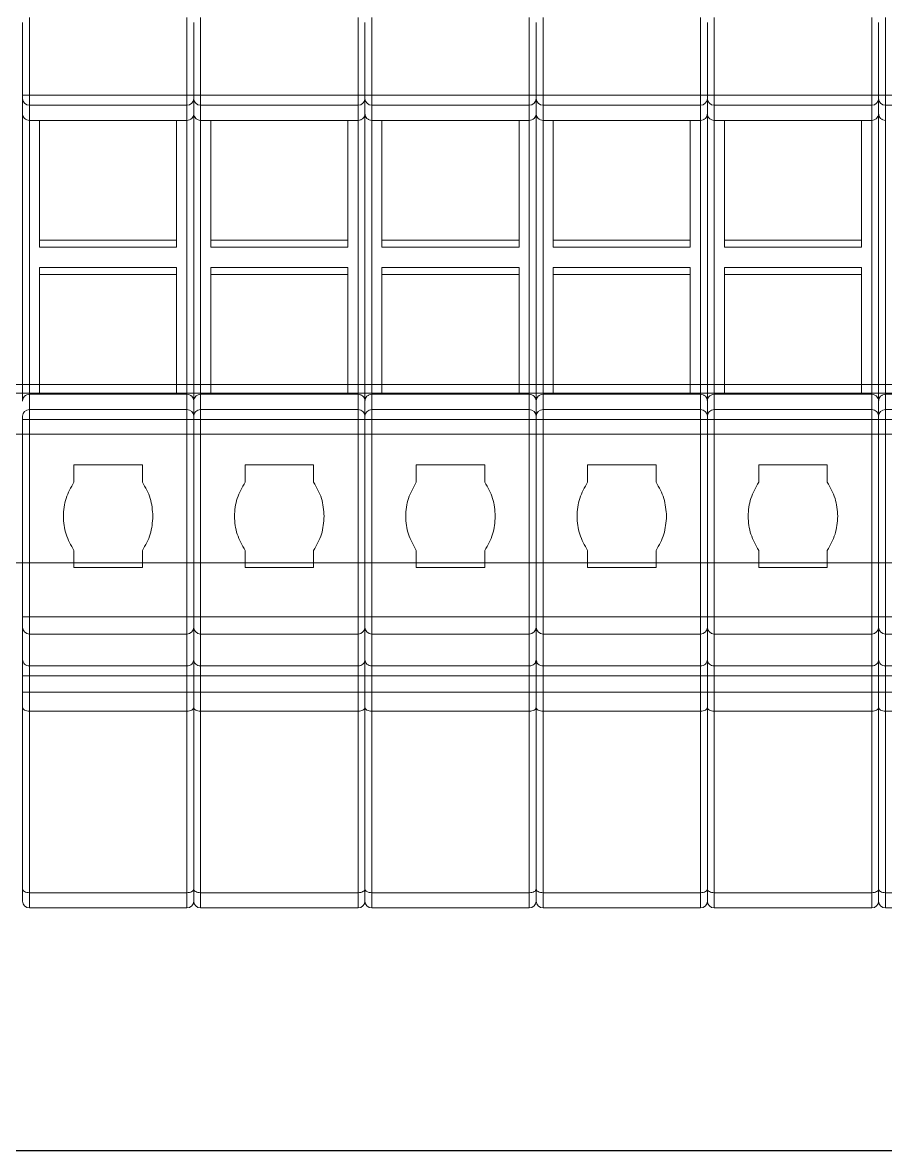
# Model space of a CAD drawing. Header units: millimetres. Extents: x 3609 to 5941, y 2453 to 3731.
# Drawn here: x 4162.78 to 4187.98, y 2453.1 to 2486.04 of the extents above; entities that cross this region are included whole.
import ezdxf

# ---------------------------------------------------------------- set-up
doc = ezdxf.new("R2010")
doc.units = ezdxf.units.MM

msp = doc.modelspace()

# ---------------------------------------------------------------- linework, layer by layer
at = {"color": 85, "linetype": 'Continuous', "lineweight": 15, "true_color": 0x58ba48}
for p, q in [((4162.781, 2486.039), (4162.781, 2483.916)), ((4162.981, 2486.182), (4162.981, 2483.916)), ((4167.581, 2483.916), (4167.581, 2486.182)), ((4167.781, 2486.039), (4167.781, 2483.916)), ((4167.981, 2486.182), (4167.981, 2483.916)), ((4172.581, 2483.916), (4172.581, 2486.182)), ((4172.781, 2486.039), (4172.781, 2483.916)), ((4172.981, 2486.182), (4172.981, 2483.916)), ((4177.581, 2483.916), (4177.581, 2486.182)), ((4177.781, 2486.039), (4177.781, 2483.916)), ((4177.981, 2486.182), (4177.981, 2483.916)), ((4182.581, 2483.916), (4182.581, 2486.182)), ((4182.781, 2486.039), (4182.781, 2483.916)), ((4182.981, 2486.182), (4182.981, 2483.916)), ((4187.581, 2483.916), (4187.581, 2486.182)), ((4187.781, 2486.039), (4187.781, 2483.916)), ((4187.981, 2486.182), (4187.981, 2483.916)), ((4162.981, 2483.916), (4162.781, 2483.916)), ((4162.981, 2483.916), (4167.581, 2483.916)), ((4162.981, 2483.625), (4162.981, 2483.916)), ((4167.781, 2483.916), (4167.581, 2483.916)), ((4167.581, 2483.916), (4167.581, 2483.625)), ((4167.981, 2483.916), (4167.781, 2483.916)), ((4167.981, 2483.916), (4172.581, 2483.916)), ((4167.981, 2483.625), (4167.981, 2483.916)), ((4172.781, 2483.916), (4172.581, 2483.916)), ((4172.581, 2483.916), (4172.581, 2483.625)), ((4172.981, 2483.916), (4172.781, 2483.916)), ((4172.981, 2483.916), (4177.581, 2483.916)), ((4172.981, 2483.625), (4172.981, 2483.916)), ((4177.781, 2483.916), (4177.581, 2483.916)), ((4177.581, 2483.916), (4177.581, 2483.625)), ((4177.981, 2483.916), (4177.781, 2483.916)), ((4177.981, 2483.916), (4182.581, 2483.916)), ((4177.981, 2483.625), (4177.981, 2483.916)), ((4182.781, 2483.916), (4182.581, 2483.916)), ((4182.581, 2483.916), (4182.581, 2483.625)), ((4182.981, 2483.916), (4182.781, 2483.916)), ((4182.981, 2483.916), (4187.581, 2483.916)), ((4182.981, 2483.625), (4182.981, 2483.916)), ((4187.781, 2483.916), (4187.581, 2483.916)), ((4187.581, 2483.916), (4187.581, 2483.625)), ((4187.981, 2483.916), (4187.781, 2483.916)), ((4187.981, 2483.916), (4192.581, 2483.916)), ((4187.981, 2483.625), (4187.981, 2483.916)), ((4162.781, 2483.819), (4162.781, 2483.382)), ((4162.981, 2483.625), (4167.581, 2483.625)), ((4162.981, 2483.625), (4162.981, 2483.182)), ((4167.581, 2483.182), (4167.581, 2483.625)), ((4167.781, 2483.819), (4167.781, 2483.382)), ((4167.981, 2483.625), (4172.581, 2483.625)), ((4167.981, 2483.625), (4167.981, 2483.182)), ((4172.581, 2483.182), (4172.581, 2483.625)), ((4172.781, 2483.819), (4172.781, 2483.382)), ((4172.981, 2483.625), (4177.581, 2483.625)), ((4172.981, 2483.625), (4172.981, 2483.182)), ((4177.581, 2483.182), (4177.581, 2483.625)), ((4177.781, 2483.819), (4177.781, 2483.382)), ((4177.981, 2483.625), (4182.581, 2483.625)), ((4177.981, 2483.625), (4177.981, 2483.182)), ((4182.581, 2483.182), (4182.581, 2483.625)), ((4182.781, 2483.819), (4182.781, 2483.382)), ((4182.981, 2483.625), (4187.581, 2483.625)), ((4182.981, 2483.625), (4182.981, 2483.182)), ((4187.581, 2483.182), (4187.581, 2483.625)), ((4187.781, 2483.819), (4187.781, 2483.382)), ((4187.981, 2483.625), (4192.581, 2483.625)), ((4187.981, 2483.625), (4187.981, 2483.182)), ((4162.781, 2483.382), (4162.781, 2474.982)), ((4167.781, 2483.382), (4167.781, 2474.982)), ((4172.781, 2483.382), (4172.781, 2474.982)), ((4177.781, 2483.382), (4177.781, 2474.982)), ((4182.781, 2483.382), (4182.781, 2474.982)), ((4187.781, 2483.382), (4187.781, 2474.982)), ((4167.581, 2483.182), (4162.981, 2483.182)), ((4162.981, 2483.182), (4162.981, 2475.182)), ((4163.277, 2479.482), (4163.277, 2483.182)), ((4167.281, 2483.182), (4167.281, 2479.482)), ((4167.581, 2475.182), (4167.581, 2483.182)), ((4172.581, 2483.182), (4167.981, 2483.182)), ((4167.981, 2483.182), (4167.981, 2475.182)), ((4168.277, 2479.482), (4168.277, 2483.182)), ((4172.281, 2483.182), (4172.281, 2479.482)), ((4172.581, 2475.182), (4172.581, 2483.182)), ((4177.581, 2483.182), (4172.981, 2483.182)), ((4172.981, 2483.182), (4172.981, 2475.182)), ((4173.277, 2479.482), (4173.277, 2483.182)), ((4177.281, 2483.182), (4177.281, 2479.482)), ((4177.581, 2475.182), (4177.581, 2483.182)), ((4182.581, 2483.182), (4177.981, 2483.182)), ((4177.981, 2483.182), (4177.981, 2475.182)), ((4178.277, 2479.482), (4178.277, 2483.182)), ((4182.281, 2483.182), (4182.281, 2479.482)), ((4182.581, 2475.182), (4182.581, 2483.182)), ((4187.581, 2483.182), (4182.981, 2483.182)), ((4182.981, 2483.182), (4182.981, 2475.182)), ((4183.277, 2479.482), (4183.277, 2483.182)), ((4187.281, 2483.182), (4187.281, 2479.482)), ((4187.581, 2475.182), (4187.581, 2483.182)), ((4187.981, 2483.182), (4187.981, 2475.182)), ((4163.277, 2479.682), (4167.281, 2479.682)), ((4168.277, 2479.682), (4172.281, 2479.682)), ((4173.277, 2479.682), (4177.281, 2479.682)), ((4178.277, 2479.682), (4182.281, 2479.682)), ((4183.277, 2479.682), (4187.281, 2479.682)), ((4167.281, 2479.482), (4163.277, 2479.482)), ((4172.281, 2479.482), (4168.277, 2479.482)), ((4177.281, 2479.482), (4173.277, 2479.482)), ((4182.281, 2479.482), (4178.277, 2479.482)), ((4187.281, 2479.482), (4183.277, 2479.482)), ((4163.277, 2475.182), (4163.277, 2478.882)), ((4163.277, 2478.882), (4167.281, 2478.882)), ((4167.281, 2478.682), (4163.277, 2478.682)), ((4167.281, 2478.882), (4167.281, 2475.182)), ((4168.277, 2475.182), (4168.277, 2478.882)), ((4168.277, 2478.882), (4172.281, 2478.882)), ((4172.281, 2478.682), (4168.277, 2478.682)), ((4172.281, 2478.882), (4172.281, 2475.182)), ((4173.277, 2475.182), (4173.277, 2478.882)), ((4173.277, 2478.882), (4177.281, 2478.882)), ((4177.281, 2478.682), (4173.277, 2478.682)), ((4177.281, 2478.882), (4177.281, 2475.182)), ((4178.277, 2475.182), (4178.277, 2478.882)), ((4178.277, 2478.882), (4182.281, 2478.882)), ((4182.281, 2478.682), (4178.277, 2478.682)), ((4182.281, 2478.882), (4182.281, 2475.182)), ((4183.277, 2475.182), (4183.277, 2478.882)), ((4183.277, 2478.882), (4187.281, 2478.882)), ((4187.281, 2478.682), (4183.277, 2478.682)), ((4187.281, 2478.882), (4187.281, 2475.182)), ((4162.981, 2475.182), (4162.981, 2474.738)), ((4162.981, 2475.182), (4167.581, 2475.182)), ((4167.581, 2474.738), (4167.581, 2475.182)), ((4167.981, 2475.182), (4167.981, 2474.738)), ((4167.981, 2475.182), (4172.581, 2475.182)), ((4172.581, 2474.738), (4172.581, 2475.182)), ((4172.981, 2475.182), (4172.981, 2474.738)), ((4172.981, 2475.182), (4177.581, 2475.182)), ((4177.581, 2474.738), (4177.581, 2475.182)), ((4177.981, 2475.182), (4177.981, 2474.738)), ((4177.981, 2475.182), (4182.581, 2475.182)), ((4182.581, 2474.738), (4182.581, 2475.182)), ((4182.981, 2475.182), (4182.981, 2474.738)), ((4182.981, 2475.182), (4187.581, 2475.182)), ((4187.581, 2474.738), (4187.581, 2475.182)), ((4187.981, 2475.182), (4187.981, 2474.738)), ((4187.981, 2475.182), (4192.581, 2475.182)), ((4162.981, 2474.447), (4162.981, 2474.738)), ((4167.581, 2474.738), (4162.981, 2474.738)), ((4167.581, 2474.738), (4167.581, 2474.447)), ((4167.781, 2474.982), (4167.781, 2474.544)), ((4167.981, 2474.447), (4167.981, 2474.738)), ((4172.581, 2474.738), (4167.981, 2474.738)), ((4172.581, 2474.738), (4172.581, 2474.447)), ((4172.781, 2474.982), (4172.781, 2474.544)), ((4172.981, 2474.447), (4172.981, 2474.738)), ((4177.581, 2474.738), (4172.981, 2474.738)), ((4177.581, 2474.738), (4177.581, 2474.447)), ((4177.781, 2474.982), (4177.781, 2474.544)), ((4177.981, 2474.447), (4177.981, 2474.738)), ((4182.581, 2474.738), (4177.981, 2474.738)), ((4182.581, 2474.738), (4182.581, 2474.447)), ((4182.781, 2474.982), (4182.781, 2474.544)), ((4182.981, 2474.447), (4182.981, 2474.738)), ((4187.581, 2474.738), (4182.981, 2474.738)), ((4187.581, 2474.738), (4187.581, 2474.447)), ((4187.781, 2474.982), (4187.781, 2474.544)), ((4187.981, 2474.447), (4187.981, 2474.738)), ((4192.581, 2474.738), (4187.981, 2474.738)), ((4162.781, 2474.447), (4162.981, 2474.447)), ((4162.781, 2474.447), (4162.781, 2468.682)), ((4162.981, 2474.447), (4162.981, 2468.682)), ((4167.581, 2474.447), (4162.981, 2474.447)), ((4167.581, 2468.682), (4167.581, 2474.447)), ((4167.581, 2474.447), (4167.781, 2474.447)), ((4167.781, 2474.447), (4167.981, 2474.447)), ((4167.781, 2474.447), (4167.781, 2468.682)), ((4167.981, 2474.447), (4167.981, 2468.682)), ((4172.581, 2474.447), (4167.981, 2474.447)), ((4172.581, 2468.682), (4172.581, 2474.447)), ((4172.581, 2474.447), (4172.781, 2474.447)), ((4172.781, 2474.447), (4172.781, 2468.682)), ((4172.781, 2474.447), (4172.981, 2474.447)), ((4172.981, 2474.447), (4172.981, 2468.682)), ((4177.581, 2474.447), (4172.981, 2474.447)), ((4177.581, 2468.682), (4177.581, 2474.447)), ((4177.581, 2474.447), (4177.781, 2474.447)), ((4177.781, 2474.447), (4177.781, 2468.682)), ((4177.781, 2474.447), (4177.981, 2474.447)), ((4177.981, 2474.447), (4177.981, 2468.682)), ((4182.581, 2474.447), (4177.981, 2474.447)), ((4182.581, 2468.682), (4182.581, 2474.447)), ((4182.581, 2474.447), (4182.781, 2474.447)), ((4182.781, 2474.447), (4182.981, 2474.447)), ((4182.781, 2474.447), (4182.781, 2468.682)), ((4182.981, 2474.447), (4182.981, 2468.682)), ((4187.581, 2474.447), (4182.981, 2474.447)), ((4187.581, 2468.682), (4187.581, 2474.447)), ((4187.581, 2474.447), (4187.781, 2474.447)), ((4187.781, 2474.447), (4187.781, 2468.682)), ((4187.781, 2474.447), (4187.981, 2474.447)), ((4187.981, 2474.447), (4187.981, 2468.682)), ((4192.581, 2474.447), (4187.981, 2474.447)), ((4164.281, 2473.12), (4166.281, 2473.12)), ((4164.281, 2472.62), (4164.281, 2473.12)), ((4166.281, 2473.12), (4166.281, 2472.62)), ((4169.281, 2473.12), (4171.281, 2473.12)), ((4169.281, 2472.62), (4169.281, 2473.12)), ((4171.281, 2473.12), (4171.281, 2472.62)), ((4174.281, 2473.12), (4176.281, 2473.12)), ((4174.281, 2472.62), (4174.281, 2473.12)), ((4176.281, 2473.12), (4176.281, 2472.62)), ((4179.281, 2473.12), (4181.281, 2473.12)), ((4179.281, 2472.62), (4179.281, 2473.12)), ((4181.281, 2473.12), (4181.281, 2472.62)), ((4184.281, 2473.12), (4186.281, 2473.12)), ((4184.281, 2472.62), (4184.281, 2473.12)), ((4186.281, 2473.12), (4186.281, 2472.62)), ((4164.281, 2470.12), (4164.281, 2470.62)), ((4166.281, 2470.62), (4166.281, 2470.12)), ((4169.281, 2470.12), (4169.281, 2470.62)), ((4171.281, 2470.62), (4171.281, 2470.12)), ((4174.281, 2470.12), (4174.281, 2470.62)), ((4176.281, 2470.62), (4176.281, 2470.12)), ((4179.281, 2470.12), (4179.281, 2470.62)), ((4181.281, 2470.62), (4181.281, 2470.12)), ((4184.281, 2470.12), (4184.281, 2470.62)), ((4186.281, 2470.62), (4186.281, 2470.12)), ((4166.281, 2470.12), (4164.281, 2470.12)), ((4171.281, 2470.12), (4169.281, 2470.12)), ((4176.281, 2470.12), (4174.281, 2470.12)), ((4181.281, 2470.12), (4179.281, 2470.12)), ((4186.281, 2470.12), (4184.281, 2470.12)), ((4162.781, 2468.682), (4162.781, 2468.382)), ((4162.981, 2468.682), (4162.781, 2468.682)), ((4162.981, 2468.682), (4167.581, 2468.682)), ((4162.981, 2468.182), (4162.981, 2468.682)), ((4167.781, 2468.682), (4167.581, 2468.682)), ((4167.581, 2468.682), (4167.581, 2468.182)), ((4167.981, 2468.682), (4167.781, 2468.682)), ((4167.781, 2468.682), (4167.781, 2468.382)), ((4167.981, 2468.682), (4172.581, 2468.682)), ((4167.981, 2468.182), (4167.981, 2468.682)), ((4172.781, 2468.682), (4172.581, 2468.682)), ((4172.581, 2468.682), (4172.581, 2468.182)), ((4172.781, 2468.682), (4172.781, 2468.382)), ((4172.981, 2468.682), (4172.781, 2468.682)), ((4172.981, 2468.682), (4177.581, 2468.682)), ((4172.981, 2468.182), (4172.981, 2468.682)), ((4177.781, 2468.682), (4177.581, 2468.682)), ((4177.581, 2468.682), (4177.581, 2468.182)), ((4177.781, 2468.682), (4177.781, 2468.382)), ((4177.981, 2468.682), (4177.781, 2468.682)), ((4177.981, 2468.682), (4182.581, 2468.682)), ((4177.981, 2468.182), (4177.981, 2468.682)), ((4182.781, 2468.682), (4182.581, 2468.682)), ((4182.581, 2468.682), (4182.581, 2468.182)), ((4182.981, 2468.682), (4182.781, 2468.682)), ((4182.781, 2468.682), (4182.781, 2468.382)), ((4182.981, 2468.682), (4187.581, 2468.682)), ((4182.981, 2468.182), (4182.981, 2468.682)), ((4187.781, 2468.682), (4187.581, 2468.682)), ((4187.581, 2468.682), (4187.581, 2468.182)), ((4187.781, 2468.682), (4187.781, 2468.382)), ((4187.981, 2468.682), (4187.781, 2468.682)), ((4187.981, 2468.682), (4192.581, 2468.682)), ((4187.981, 2468.182), (4187.981, 2468.682)), ((4162.781, 2468.382), (4162.781, 2467.44)), ((4162.981, 2468.182), (4167.581, 2468.182)), ((4162.981, 2468.182), (4162.981, 2467.25)), ((4167.581, 2467.25), (4167.581, 2468.182)), ((4167.781, 2468.382), (4167.781, 2467.44)), ((4167.981, 2468.182), (4172.581, 2468.182)), ((4167.981, 2468.182), (4167.981, 2467.25)), ((4172.581, 2467.25), (4172.581, 2468.182)), ((4172.781, 2468.382), (4172.781, 2467.44)), ((4172.981, 2468.182), (4177.581, 2468.182)), ((4172.981, 2468.182), (4172.981, 2467.25)), ((4177.581, 2467.25), (4177.581, 2468.182)), ((4177.781, 2468.382), (4177.781, 2467.44)), ((4177.981, 2468.182), (4182.581, 2468.182)), ((4177.981, 2468.182), (4177.981, 2467.25)), ((4182.581, 2467.25), (4182.581, 2468.182)), ((4182.781, 2468.382), (4182.781, 2467.44)), ((4182.981, 2468.182), (4187.581, 2468.182)), ((4182.981, 2468.182), (4182.981, 2467.25)), ((4187.581, 2467.25), (4187.581, 2468.182)), ((4187.781, 2468.382), (4187.781, 2467.44)), ((4187.981, 2468.182), (4192.581, 2468.182)), ((4187.981, 2468.182), (4187.981, 2467.25)), ((4162.981, 2467.25), (4167.581, 2467.25)), ((4162.981, 2467.25), (4162.981, 2466.965)), ((4167.581, 2466.965), (4167.581, 2467.25)), ((4167.981, 2467.25), (4172.581, 2467.25)), ((4167.981, 2467.25), (4167.981, 2466.965)), ((4172.581, 2466.965), (4172.581, 2467.25)), ((4172.981, 2467.25), (4177.581, 2467.25)), ((4172.981, 2467.25), (4172.981, 2466.965)), ((4177.581, 2466.965), (4177.581, 2467.25)), ((4177.981, 2467.25), (4182.581, 2467.25)), ((4177.981, 2467.25), (4177.981, 2466.965)), ((4182.581, 2466.965), (4182.581, 2467.25)), ((4182.981, 2467.25), (4187.581, 2467.25)), ((4182.981, 2467.25), (4182.981, 2466.965)), ((4187.581, 2466.965), (4187.581, 2467.25)), ((4187.981, 2467.25), (4192.581, 2467.25)), ((4187.981, 2467.25), (4187.981, 2466.965)), ((4162.781, 2466.965), (4162.981, 2466.965)), ((4162.781, 2466.965), (4162.781, 2466.484)), ((4162.981, 2466.965), (4167.581, 2466.965)), ((4162.981, 2466.965), (4162.981, 2466.484)), ((4167.581, 2466.965), (4167.781, 2466.965)), ((4167.581, 2466.484), (4167.581, 2466.965)), ((4167.781, 2466.965), (4167.981, 2466.965)), ((4167.781, 2466.965), (4167.781, 2466.484)), ((4167.981, 2466.965), (4172.581, 2466.965)), ((4167.981, 2466.965), (4167.981, 2466.484)), ((4172.581, 2466.965), (4172.781, 2466.965)), ((4172.581, 2466.484), (4172.581, 2466.965)), ((4172.781, 2466.965), (4172.781, 2466.484)), ((4172.781, 2466.965), (4172.981, 2466.965)), ((4172.981, 2466.965), (4177.581, 2466.965)), ((4172.981, 2466.965), (4172.981, 2466.484)), ((4177.581, 2466.965), (4177.781, 2466.965)), ((4177.581, 2466.484), (4177.581, 2466.965)), ((4177.781, 2466.965), (4177.781, 2466.484)), ((4177.781, 2466.965), (4177.981, 2466.965)), ((4177.981, 2466.965), (4182.581, 2466.965)), ((4177.981, 2466.965), (4177.981, 2466.484)), ((4182.581, 2466.965), (4182.781, 2466.965)), ((4182.581, 2466.484), (4182.581, 2466.965)), ((4182.781, 2466.965), (4182.981, 2466.965)), ((4182.781, 2466.965), (4182.781, 2466.484)), ((4182.981, 2466.965), (4187.581, 2466.965)), ((4182.981, 2466.965), (4182.981, 2466.484)), ((4187.581, 2466.965), (4187.781, 2466.965)), ((4187.581, 2466.484), (4187.581, 2466.965)), ((4187.781, 2466.965), (4187.781, 2466.484)), ((4187.781, 2466.965), (4187.981, 2466.965)), ((4187.981, 2466.965), (4192.581, 2466.965)), ((4187.981, 2466.965), (4187.981, 2466.484)), ((4162.981, 2466.484), (4162.781, 2466.484)), ((4162.981, 2465.93), (4162.981, 2466.484)), ((4162.981, 2466.484), (4167.581, 2466.484)), ((4167.581, 2466.484), (4167.581, 2465.93)), ((4167.781, 2466.484), (4167.581, 2466.484)), ((4167.981, 2466.484), (4167.781, 2466.484)), ((4167.981, 2465.93), (4167.981, 2466.484)), ((4167.981, 2466.484), (4172.581, 2466.484)), ((4172.581, 2466.484), (4172.581, 2465.93)), ((4172.781, 2466.484), (4172.581, 2466.484)), ((4172.981, 2466.484), (4172.781, 2466.484)), ((4172.981, 2465.93), (4172.981, 2466.484)), ((4172.981, 2466.484), (4177.581, 2466.484)), ((4177.581, 2466.484), (4177.581, 2465.93)), ((4177.781, 2466.484), (4177.581, 2466.484)), ((4177.981, 2466.484), (4177.781, 2466.484)), ((4177.981, 2465.93), (4177.981, 2466.484)), ((4177.981, 2466.484), (4182.581, 2466.484)), ((4182.581, 2466.484), (4182.581, 2465.93)), ((4182.781, 2466.484), (4182.581, 2466.484)), ((4182.981, 2466.484), (4182.781, 2466.484)), ((4182.981, 2465.93), (4182.981, 2466.484)), ((4182.981, 2466.484), (4187.581, 2466.484)), ((4187.581, 2466.484), (4187.581, 2465.93)), ((4187.781, 2466.484), (4187.581, 2466.484)), ((4187.981, 2466.484), (4187.781, 2466.484)), ((4187.981, 2465.93), (4187.981, 2466.484)), ((4187.981, 2466.484), (4192.581, 2466.484)), ((4162.781, 2466.041), (4162.781, 2460.738)), ((4167.581, 2465.93), (4162.981, 2465.93)), ((4162.981, 2465.93), (4162.981, 2460.627)), ((4167.581, 2460.627), (4167.581, 2465.93)), ((4167.781, 2466.041), (4167.781, 2460.738)), ((4172.581, 2465.93), (4167.981, 2465.93)), ((4167.981, 2465.93), (4167.981, 2460.627)), ((4172.581, 2460.627), (4172.581, 2465.93)), ((4172.781, 2466.041), (4172.781, 2460.738)), ((4177.581, 2465.93), (4172.981, 2465.93)), ((4172.981, 2465.93), (4172.981, 2460.627)), ((4177.581, 2460.627), (4177.581, 2465.93)), ((4177.781, 2466.041), (4177.781, 2460.738)), ((4182.581, 2465.93), (4177.981, 2465.93)), ((4177.981, 2465.93), (4177.981, 2460.627)), ((4182.581, 2460.627), (4182.581, 2465.93)), ((4182.781, 2466.041), (4182.781, 2460.738)), ((4187.581, 2465.93), (4182.981, 2465.93)), ((4182.981, 2465.93), (4182.981, 2460.627)), ((4187.581, 2460.627), (4187.581, 2465.93)), ((4187.781, 2466.041), (4187.781, 2460.738)), ((4192.581, 2465.93), (4187.981, 2465.93)), ((4187.981, 2465.93), (4187.981, 2460.627)), ((4162.981, 2460.627), (4167.581, 2460.627)), ((4162.981, 2460.182), (4162.981, 2460.627)), ((4167.581, 2460.627), (4167.581, 2460.182)), ((4167.981, 2460.627), (4172.581, 2460.627)), ((4167.981, 2460.182), (4167.981, 2460.627)), ((4172.581, 2460.627), (4172.581, 2460.182)), ((4172.981, 2460.627), (4177.581, 2460.627)), ((4172.981, 2460.182), (4172.981, 2460.627)), ((4177.581, 2460.627), (4177.581, 2460.182)), ((4177.981, 2460.627), (4182.581, 2460.627)), ((4177.981, 2460.182), (4177.981, 2460.627)), ((4182.581, 2460.627), (4182.581, 2460.182)), ((4182.981, 2460.627), (4187.581, 2460.627)), ((4182.981, 2460.182), (4182.981, 2460.627)), ((4187.581, 2460.627), (4187.581, 2460.182)), ((4187.981, 2460.627), (4192.581, 2460.627)), ((4187.981, 2460.182), (4187.981, 2460.627)), ((4167.581, 2460.182), (4162.981, 2460.182)), ((4172.581, 2460.182), (4167.981, 2460.182)), ((4177.581, 2460.182), (4172.981, 2460.182)), ((4182.581, 2460.182), (4177.981, 2460.182)), ((4187.581, 2460.182), (4182.981, 2460.182)), ((4192.581, 2460.182), (4187.981, 2460.182))]:
    msp.add_line(p, q, dxfattribs=at)
at = {"color": 8, "linetype": 'Continuous', "lineweight": 15}
for p, q in [((4152.907, 2475.465), (4454.026, 2475.465)), ((4152.907, 2474.015), (4453.998, 2474.015))]:
    msp.add_line(p, q, dxfattribs=at)
at = {"color": 7, "linetype": 'Continuous', "lineweight": 15}
for p, q in [((4152.907, 2475.215), (4454.017, 2475.215)), ((4152.907, 2470.265), (4454.025, 2470.265))]:
    msp.add_line(p, q, dxfattribs=at)
msp.add_line((4131.79, 2453.1), (4474.79, 2453.1))
at = {"color": 85, "linetype": 'Continuous', "lineweight": 15, "true_color": 0x58ba48, "flags": 128}
for points in [[(4162.781, 2466.041), (4162.785, 2466.019), (4162.797, 2465.998), (4162.815, 2465.979), (4162.84, 2465.962), (4162.87, 2465.948), (4162.905, 2465.938), (4162.942, 2465.932), (4162.981, 2465.93)], [(4167.781, 2466.041), (4167.785, 2466.019), (4167.797, 2465.998), (4167.815, 2465.979), (4167.84, 2465.962), (4167.87, 2465.948), (4167.905, 2465.938), (4167.942, 2465.932), (4167.981, 2465.93)], [(4172.781, 2466.041), (4172.785, 2466.019), (4172.797, 2465.998), (4172.815, 2465.979), (4172.84, 2465.962), (4172.87, 2465.948), (4172.905, 2465.938), (4172.942, 2465.932), (4172.981, 2465.93)], [(4177.781, 2466.041), (4177.785, 2466.019), (4177.797, 2465.998), (4177.815, 2465.979), (4177.84, 2465.962), (4177.87, 2465.948), (4177.905, 2465.938), (4177.942, 2465.932), (4177.981, 2465.93)], [(4182.781, 2466.041), (4182.785, 2466.019), (4182.797, 2465.998), (4182.815, 2465.979), (4182.84, 2465.962), (4182.87, 2465.948), (4182.905, 2465.938), (4182.942, 2465.932), (4182.981, 2465.93)], [(4187.781, 2466.041), (4187.785, 2466.019), (4187.797, 2465.998), (4187.815, 2465.979), (4187.84, 2465.962), (4187.87, 2465.948), (4187.905, 2465.938), (4187.942, 2465.932), (4187.981, 2465.93)]]:
    msp.add_lwpolyline(points, dxfattribs=at)
at = {"color": 85, "linetype": 'Continuous', "lineweight": 15, "true_color": 0x58ba48}
for centre, radius, start, end in [((4162.978, 2483.822), 0.197, 180.8814, 270.8551), ((4167.584, 2483.822), 0.197, 269.1449, 359.1186), ((4167.978, 2483.822), 0.197, 180.8814, 270.8551), ((4172.584, 2483.822), 0.197, 269.1449, 359.1186), ((4172.978, 2483.822), 0.197, 180.8814, 270.8551), ((4177.584, 2483.822), 0.197, 269.1449, 359.1186), ((4177.978, 2483.822), 0.197, 180.8814, 270.8551), ((4182.584, 2483.822), 0.197, 269.1449, 359.1186), ((4182.978, 2483.822), 0.197, 180.8814, 270.8551), ((4187.584, 2483.822), 0.197, 269.1449, 359.1186), ((4187.978, 2483.822), 0.197, 180.8814, 270.8551), ((4162.978, 2474.541), 0.197, 89.1449, 179.1186), ((4167.584, 2474.541), 0.197, 0.8814, 90.8551), ((4167.978, 2474.541), 0.197, 89.1449, 179.1186), ((4172.584, 2474.541), 0.197, 0.8814, 90.8551), ((4172.978, 2474.541), 0.197, 89.1449, 179.1186), ((4177.584, 2474.541), 0.197, 0.8814, 90.8551), ((4177.978, 2474.541), 0.197, 89.1449, 179.1186), ((4182.584, 2474.541), 0.197, 0.8814, 90.8551), ((4182.978, 2474.541), 0.197, 89.1449, 179.1186), ((4187.584, 2474.541), 0.197, 0.8814, 90.8551), ((4187.978, 2474.541), 0.197, 89.1449, 179.1186), ((4162.981, 2468.382), 0.2, 180, 270), ((4167.581, 2468.382), 0.2, 270, 0), ((4167.981, 2468.382), 0.2, 180, 270), ((4172.581, 2468.382), 0.2, 270, 0), ((4172.981, 2468.382), 0.2, 180, 270), ((4177.581, 2468.382), 0.2, 270, 0), ((4177.981, 2468.382), 0.2, 180, 270), ((4182.581, 2468.382), 0.2, 270, 0), ((4182.981, 2468.382), 0.2, 180, 270), ((4187.581, 2468.382), 0.2, 270, 0), ((4187.981, 2468.382), 0.2, 180, 270), ((4162.981, 2460.382), 0.2, 180, 270), ((4167.581, 2460.382), 0.2, 270, 360), ((4167.981, 2460.382), 0.2, 180, 270), ((4172.581, 2460.382), 0.2, 270, 360), ((4172.981, 2460.382), 0.2, 180, 270), ((4177.581, 2460.382), 0.2, 270, 360), ((4177.981, 2460.382), 0.2, 180, 270), ((4182.581, 2460.382), 0.2, 270, 360), ((4182.981, 2460.382), 0.2, 180, 270), ((4187.581, 2460.382), 0.2, 270, 360), ((4187.981, 2460.382), 0.2, 180, 270)]:
    msp.add_arc(centre, radius, start, end, dxfattribs=at)
for points, knots in [([(4162.781, 2483.916), (4162.781, 2483.905), (4162.781, 2483.882), (4162.781, 2483.853), (4162.781, 2483.83), (4162.781, 2483.823), (4162.781, 2483.819)], [0, 0, 0, 0, 0.254172, 0.500162, 0.748897, 1, 1, 1, 1]), ([(4167.781, 2483.916), (4167.781, 2483.905), (4167.781, 2483.882), (4167.781, 2483.853), (4167.781, 2483.83), (4167.781, 2483.823), (4167.781, 2483.819)], [0, 0, 0, 0, 0.254172, 0.500162, 0.748897, 1, 1, 1, 1]), ([(4167.781, 2483.916), (4167.781, 2483.905), (4167.781, 2483.883), (4167.781, 2483.853), (4167.781, 2483.83), (4167.781, 2483.823), (4167.781, 2483.819)], [0, 0, 0, 0, 0.251103, 0.499838, 0.745828, 1, 1, 1, 1]), ([(4172.781, 2483.916), (4172.781, 2483.905), (4172.781, 2483.883), (4172.781, 2483.853), (4172.781, 2483.83), (4172.781, 2483.823), (4172.781, 2483.819)], [0, 0, 0, 0, 0.251103, 0.499838, 0.745828, 1, 1, 1, 1]), ([(4172.781, 2483.916), (4172.781, 2483.905), (4172.781, 2483.882), (4172.781, 2483.853), (4172.781, 2483.83), (4172.781, 2483.823), (4172.781, 2483.819)], [0, 0, 0, 0, 0.254172, 0.500162, 0.748897, 1, 1, 1, 1]), ([(4177.781, 2483.916), (4177.781, 2483.905), (4177.781, 2483.883), (4177.781, 2483.853), (4177.781, 2483.83), (4177.781, 2483.823), (4177.781, 2483.819)], [0, 0, 0, 0, 0.251103, 0.499838, 0.745828, 1, 1, 1, 1]), ([(4177.781, 2483.916), (4177.781, 2483.905), (4177.781, 2483.882), (4177.781, 2483.853), (4177.781, 2483.83), (4177.781, 2483.823), (4177.781, 2483.819)], [0, 0, 0, 0, 0.254172, 0.500162, 0.748897, 1, 1, 1, 1]), ([(4182.781, 2483.916), (4182.781, 2483.905), (4182.781, 2483.882), (4182.781, 2483.853), (4182.781, 2483.83), (4182.781, 2483.823), (4182.781, 2483.819)], [0, 0, 0, 0, 0.254172, 0.500162, 0.748897, 1, 1, 1, 1]), ([(4182.781, 2483.916), (4182.781, 2483.905), (4182.781, 2483.883), (4182.781, 2483.853), (4182.781, 2483.83), (4182.781, 2483.823), (4182.781, 2483.819)], [0, 0, 0, 0, 0.251103, 0.499838, 0.745828, 1, 1, 1, 1]), ([(4187.781, 2483.916), (4187.781, 2483.905), (4187.781, 2483.883), (4187.781, 2483.853), (4187.781, 2483.83), (4187.781, 2483.823), (4187.781, 2483.819)], [0, 0, 0, 0, 0.251103, 0.499838, 0.745828, 1, 1, 1, 1]), ([(4187.781, 2483.916), (4187.781, 2483.905), (4187.781, 2483.882), (4187.781, 2483.853), (4187.781, 2483.83), (4187.781, 2483.823), (4187.781, 2483.819)], [0, 0, 0, 0, 0.254172, 0.500162, 0.748897, 1, 1, 1, 1]), ([(4162.781, 2483.382), (4162.783, 2483.365), (4162.785, 2483.335), (4162.803, 2483.286), (4162.832, 2483.244), (4162.871, 2483.214), (4162.917, 2483.189), (4162.956, 2483.184), (4162.981, 2483.182)], [0, 0, 0, 0, 0.15563, 0.291204, 0.501377, 0.631639, 0.758312, 1, 1, 1, 1]), ([(4167.581, 2483.182), (4167.607, 2483.184), (4167.646, 2483.189), (4167.692, 2483.214), (4167.73, 2483.244), (4167.76, 2483.286), (4167.778, 2483.335), (4167.78, 2483.365), (4167.781, 2483.382)], [0, 0, 0, 0, 0.241674, 0.368351, 0.498623, 0.708775, 0.844354, 1, 1, 1, 1]), ([(4167.781, 2483.382), (4167.783, 2483.365), (4167.785, 2483.335), (4167.803, 2483.286), (4167.832, 2483.244), (4167.871, 2483.214), (4167.917, 2483.189), (4167.956, 2483.184), (4167.981, 2483.182)], [0, 0, 0, 0, 0.15563, 0.291204, 0.501377, 0.631639, 0.758312, 1, 1, 1, 1]), ([(4172.581, 2483.182), (4172.607, 2483.184), (4172.646, 2483.189), (4172.692, 2483.214), (4172.73, 2483.244), (4172.76, 2483.286), (4172.778, 2483.335), (4172.78, 2483.365), (4172.781, 2483.382)], [0, 0, 0, 0, 0.241674, 0.368351, 0.498623, 0.708775, 0.844354, 1, 1, 1, 1]), ([(4172.781, 2483.382), (4172.783, 2483.365), (4172.785, 2483.335), (4172.803, 2483.286), (4172.832, 2483.244), (4172.871, 2483.214), (4172.917, 2483.189), (4172.956, 2483.184), (4172.981, 2483.182)], [0, 0, 0, 0, 0.15563, 0.291204, 0.501377, 0.631639, 0.758312, 1, 1, 1, 1]), ([(4177.581, 2483.182), (4177.607, 2483.184), (4177.646, 2483.189), (4177.692, 2483.214), (4177.73, 2483.244), (4177.76, 2483.286), (4177.778, 2483.335), (4177.78, 2483.365), (4177.781, 2483.382)], [0, 0, 0, 0, 0.241674, 0.368351, 0.498623, 0.708775, 0.844354, 1, 1, 1, 1]), ([(4177.781, 2483.382), (4177.783, 2483.365), (4177.785, 2483.335), (4177.803, 2483.286), (4177.832, 2483.244), (4177.871, 2483.214), (4177.917, 2483.189), (4177.956, 2483.184), (4177.981, 2483.182)], [0, 0, 0, 0, 0.15563, 0.291204, 0.501377, 0.631639, 0.758312, 1, 1, 1, 1]), ([(4182.581, 2483.182), (4182.607, 2483.184), (4182.646, 2483.189), (4182.692, 2483.214), (4182.73, 2483.244), (4182.76, 2483.286), (4182.778, 2483.335), (4182.78, 2483.365), (4182.781, 2483.382)], [0, 0, 0, 0, 0.241674, 0.368351, 0.498623, 0.708775, 0.844354, 1, 1, 1, 1]), ([(4182.781, 2483.382), (4182.783, 2483.365), (4182.785, 2483.335), (4182.803, 2483.286), (4182.832, 2483.244), (4182.871, 2483.214), (4182.917, 2483.189), (4182.956, 2483.184), (4182.981, 2483.182)], [0, 0, 0, 0, 0.15563, 0.291204, 0.501377, 0.631639, 0.758312, 1, 1, 1, 1]), ([(4187.581, 2483.182), (4187.607, 2483.184), (4187.646, 2483.189), (4187.692, 2483.214), (4187.73, 2483.244), (4187.76, 2483.286), (4187.778, 2483.335), (4187.78, 2483.365), (4187.781, 2483.382)], [0, 0, 0, 0, 0.241674, 0.368351, 0.498623, 0.708775, 0.844354, 1, 1, 1, 1]), ([(4187.781, 2483.382), (4187.783, 2483.365), (4187.785, 2483.335), (4187.803, 2483.286), (4187.832, 2483.244), (4187.871, 2483.214), (4187.917, 2483.189), (4187.956, 2483.184), (4187.981, 2483.182)], [0, 0, 0, 0, 0.15563, 0.291204, 0.501377, 0.631639, 0.758312, 1, 1, 1, 1]), ([(4162.781, 2474.982), (4162.783, 2474.998), (4162.785, 2475.028), (4162.803, 2475.078), (4162.832, 2475.119), (4162.871, 2475.15), (4162.917, 2475.175), (4162.956, 2475.179), (4162.981, 2475.182)], [0, 0, 0, 0, 0.15563, 0.291204, 0.501377, 0.63163, 0.758301, 1, 1, 1, 1]), ([(4167.581, 2475.182), (4167.607, 2475.179), (4167.646, 2475.175), (4167.692, 2475.15), (4167.73, 2475.119), (4167.76, 2475.078), (4167.778, 2475.028), (4167.78, 2474.998), (4167.781, 2474.982)], [0, 0, 0, 0, 0.241686, 0.36836, 0.498623, 0.708775, 0.844354, 1, 1, 1, 1]), ([(4167.781, 2474.982), (4167.783, 2474.998), (4167.785, 2475.028), (4167.803, 2475.078), (4167.832, 2475.119), (4167.871, 2475.15), (4167.917, 2475.175), (4167.956, 2475.179), (4167.981, 2475.182)], [0, 0, 0, 0, 0.15563, 0.291204, 0.501377, 0.63163, 0.758301, 1, 1, 1, 1]), ([(4172.581, 2475.182), (4172.607, 2475.179), (4172.646, 2475.175), (4172.692, 2475.15), (4172.73, 2475.119), (4172.76, 2475.078), (4172.778, 2475.028), (4172.78, 2474.998), (4172.781, 2474.982)], [0, 0, 0, 0, 0.241686, 0.36836, 0.498623, 0.708775, 0.844354, 1, 1, 1, 1]), ([(4172.781, 2474.982), (4172.783, 2474.998), (4172.785, 2475.028), (4172.803, 2475.078), (4172.832, 2475.119), (4172.871, 2475.15), (4172.917, 2475.175), (4172.956, 2475.179), (4172.981, 2475.182)], [0, 0, 0, 0, 0.15563, 0.291204, 0.501377, 0.63163, 0.758301, 1, 1, 1, 1]), ([(4177.581, 2475.182), (4177.607, 2475.179), (4177.646, 2475.175), (4177.692, 2475.15), (4177.73, 2475.119), (4177.76, 2475.078), (4177.778, 2475.028), (4177.78, 2474.998), (4177.781, 2474.982)], [0, 0, 0, 0, 0.241686, 0.36836, 0.498623, 0.708775, 0.844354, 1, 1, 1, 1]), ([(4177.781, 2474.982), (4177.783, 2474.998), (4177.785, 2475.028), (4177.803, 2475.078), (4177.832, 2475.119), (4177.871, 2475.15), (4177.917, 2475.175), (4177.956, 2475.179), (4177.981, 2475.182)], [0, 0, 0, 0, 0.15563, 0.291204, 0.501377, 0.63163, 0.758301, 1, 1, 1, 1]), ([(4182.581, 2475.182), (4182.607, 2475.179), (4182.646, 2475.175), (4182.692, 2475.15), (4182.73, 2475.119), (4182.76, 2475.078), (4182.778, 2475.028), (4182.78, 2474.998), (4182.781, 2474.982)], [0, 0, 0, 0, 0.241686, 0.36836, 0.498623, 0.708775, 0.844354, 1, 1, 1, 1]), ([(4182.781, 2474.982), (4182.783, 2474.998), (4182.785, 2475.028), (4182.803, 2475.078), (4182.832, 2475.119), (4182.871, 2475.15), (4182.917, 2475.175), (4182.956, 2475.179), (4182.981, 2475.182)], [0, 0, 0, 0, 0.15563, 0.291204, 0.501377, 0.63163, 0.758301, 1, 1, 1, 1]), ([(4187.581, 2475.182), (4187.607, 2475.179), (4187.646, 2475.175), (4187.692, 2475.15), (4187.73, 2475.119), (4187.76, 2475.078), (4187.778, 2475.028), (4187.78, 2474.998), (4187.781, 2474.982)], [0, 0, 0, 0, 0.241686, 0.36836, 0.498623, 0.708775, 0.844354, 1, 1, 1, 1]), ([(4187.781, 2474.982), (4187.783, 2474.998), (4187.785, 2475.028), (4187.803, 2475.078), (4187.832, 2475.119), (4187.871, 2475.15), (4187.917, 2475.175), (4187.956, 2475.179), (4187.981, 2475.182)], [0, 0, 0, 0, 0.15563, 0.291204, 0.501377, 0.63163, 0.758301, 1, 1, 1, 1]), ([(4162.781, 2474.544), (4162.781, 2474.541), (4162.781, 2474.533), (4162.781, 2474.51), (4162.781, 2474.481), (4162.781, 2474.458), (4162.781, 2474.447)], [0, 0, 0, 0, 0.254172, 0.500162, 0.748897, 1, 1, 1, 1]), ([(4167.781, 2474.544), (4167.781, 2474.541), (4167.781, 2474.533), (4167.781, 2474.51), (4167.781, 2474.481), (4167.781, 2474.458), (4167.781, 2474.447)], [0, 0, 0, 0, 0.254172, 0.500162, 0.748897, 1, 1, 1, 1]), ([(4167.781, 2474.544), (4167.781, 2474.541), (4167.781, 2474.533), (4167.781, 2474.51), (4167.781, 2474.481), (4167.781, 2474.459), (4167.781, 2474.447)], [0, 0, 0, 0, 0.251103, 0.499838, 0.745828, 1, 1, 1, 1]), ([(4172.781, 2474.544), (4172.781, 2474.541), (4172.781, 2474.533), (4172.781, 2474.51), (4172.781, 2474.481), (4172.781, 2474.459), (4172.781, 2474.447)], [0, 0, 0, 0, 0.251103, 0.499838, 0.745828, 1, 1, 1, 1]), ([(4172.781, 2474.544), (4172.781, 2474.541), (4172.781, 2474.533), (4172.781, 2474.51), (4172.781, 2474.481), (4172.781, 2474.458), (4172.781, 2474.447)], [0, 0, 0, 0, 0.254172, 0.500162, 0.748897, 1, 1, 1, 1]), ([(4177.781, 2474.544), (4177.781, 2474.541), (4177.781, 2474.533), (4177.781, 2474.51), (4177.781, 2474.481), (4177.781, 2474.459), (4177.781, 2474.447)], [0, 0, 0, 0, 0.251103, 0.499838, 0.745828, 1, 1, 1, 1]), ([(4177.781, 2474.544), (4177.781, 2474.541), (4177.781, 2474.533), (4177.781, 2474.51), (4177.781, 2474.481), (4177.781, 2474.458), (4177.781, 2474.447)], [0, 0, 0, 0, 0.254172, 0.500162, 0.748897, 1, 1, 1, 1]), ([(4182.781, 2474.544), (4182.781, 2474.541), (4182.781, 2474.533), (4182.781, 2474.51), (4182.781, 2474.481), (4182.781, 2474.458), (4182.781, 2474.447)], [0, 0, 0, 0, 0.254172, 0.500162, 0.748897, 1, 1, 1, 1]), ([(4182.781, 2474.544), (4182.781, 2474.541), (4182.781, 2474.533), (4182.781, 2474.51), (4182.781, 2474.481), (4182.781, 2474.459), (4182.781, 2474.447)], [0, 0, 0, 0, 0.251103, 0.499838, 0.745828, 1, 1, 1, 1]), ([(4187.781, 2474.544), (4187.781, 2474.541), (4187.781, 2474.533), (4187.781, 2474.51), (4187.781, 2474.481), (4187.781, 2474.459), (4187.781, 2474.447)], [0, 0, 0, 0, 0.251103, 0.499838, 0.745828, 1, 1, 1, 1]), ([(4187.781, 2474.544), (4187.781, 2474.541), (4187.781, 2474.533), (4187.781, 2474.51), (4187.781, 2474.481), (4187.781, 2474.458), (4187.781, 2474.447)], [0, 0, 0, 0, 0.254172, 0.500162, 0.748897, 1, 1, 1, 1]), ([(4162.781, 2467.44), (4162.781, 2467.419), (4162.781, 2467.378), (4162.781, 2467.263), (4162.781, 2467.122), (4162.781, 2467.018), (4162.781, 2466.965)], [0, 0, 0, 0, 0.243783, 0.499954, 0.749344, 1, 1, 1, 1]), ([(4167.781, 2467.44), (4167.781, 2467.419), (4167.781, 2467.378), (4167.781, 2467.263), (4167.781, 2467.122), (4167.781, 2467.018), (4167.781, 2466.965)], [0, 0, 0, 0, 0.243783, 0.499954, 0.749344, 1, 1, 1, 1]), ([(4167.781, 2467.44), (4167.781, 2467.419), (4167.781, 2467.377), (4167.781, 2467.261), (4167.781, 2467.12), (4167.781, 2467.016), (4167.781, 2466.965)], [0, 0, 0, 0, 0.250656, 0.500046, 0.756217, 1, 1, 1, 1]), ([(4172.781, 2467.44), (4172.781, 2467.419), (4172.781, 2467.377), (4172.781, 2467.261), (4172.781, 2467.12), (4172.781, 2467.016), (4172.781, 2466.965)], [0, 0, 0, 0, 0.250656, 0.500046, 0.756217, 1, 1, 1, 1]), ([(4172.781, 2467.44), (4172.781, 2467.419), (4172.781, 2467.378), (4172.781, 2467.263), (4172.781, 2467.122), (4172.781, 2467.018), (4172.781, 2466.965)], [0, 0, 0, 0, 0.243783, 0.499954, 0.749344, 1, 1, 1, 1]), ([(4177.781, 2467.44), (4177.781, 2467.419), (4177.781, 2467.377), (4177.781, 2467.261), (4177.781, 2467.12), (4177.781, 2467.016), (4177.781, 2466.965)], [0, 0, 0, 0, 0.250656, 0.500046, 0.756217, 1, 1, 1, 1]), ([(4177.781, 2467.44), (4177.781, 2467.419), (4177.781, 2467.378), (4177.781, 2467.263), (4177.781, 2467.122), (4177.781, 2467.018), (4177.781, 2466.965)], [0, 0, 0, 0, 0.243783, 0.499954, 0.749344, 1, 1, 1, 1]), ([(4182.781, 2467.44), (4182.781, 2467.419), (4182.781, 2467.378), (4182.781, 2467.263), (4182.781, 2467.122), (4182.781, 2467.018), (4182.781, 2466.965)], [0, 0, 0, 0, 0.243783, 0.499954, 0.749344, 1, 1, 1, 1]), ([(4182.781, 2467.44), (4182.781, 2467.419), (4182.781, 2467.377), (4182.781, 2467.261), (4182.781, 2467.12), (4182.781, 2467.016), (4182.781, 2466.965)], [0, 0, 0, 0, 0.250656, 0.500046, 0.756217, 1, 1, 1, 1]), ([(4187.781, 2467.44), (4187.781, 2467.419), (4187.781, 2467.377), (4187.781, 2467.261), (4187.781, 2467.12), (4187.781, 2467.016), (4187.781, 2466.965)], [0, 0, 0, 0, 0.250656, 0.500046, 0.756217, 1, 1, 1, 1]), ([(4187.781, 2467.44), (4187.781, 2467.419), (4187.781, 2467.378), (4187.781, 2467.263), (4187.781, 2467.122), (4187.781, 2467.018), (4187.781, 2466.965)], [0, 0, 0, 0, 0.243783, 0.499954, 0.749344, 1, 1, 1, 1]), ([(4162.781, 2460.738), (4162.781, 2460.687), (4162.781, 2460.583), (4162.781, 2460.47), (4162.781, 2460.396), (4162.781, 2460.386), (4162.781, 2460.382)], [0, 0, 0, 0, 0.246193, 0.500008, 0.749335, 1, 1, 1, 1]), ([(4167.781, 2460.738), (4167.781, 2460.687), (4167.781, 2460.583), (4167.781, 2460.47), (4167.781, 2460.396), (4167.781, 2460.386), (4167.781, 2460.382)], [0, 0, 0, 0, 0.246193, 0.500008, 0.749335, 1, 1, 1, 1]), ([(4167.781, 2460.738), (4167.781, 2460.686), (4167.781, 2460.582), (4167.781, 2460.469), (4167.781, 2460.395), (4167.781, 2460.386), (4167.781, 2460.382)], [0, 0, 0, 0, 0.250665, 0.499992, 0.753807, 1, 1, 1, 1]), ([(4172.781, 2460.738), (4172.781, 2460.686), (4172.781, 2460.582), (4172.781, 2460.469), (4172.781, 2460.395), (4172.781, 2460.386), (4172.781, 2460.382)], [0, 0, 0, 0, 0.250665, 0.499992, 0.753807, 1, 1, 1, 1]), ([(4172.781, 2460.738), (4172.781, 2460.687), (4172.781, 2460.583), (4172.781, 2460.47), (4172.781, 2460.396), (4172.781, 2460.386), (4172.781, 2460.382)], [0, 0, 0, 0, 0.246193, 0.500008, 0.749335, 1, 1, 1, 1]), ([(4177.781, 2460.738), (4177.781, 2460.686), (4177.781, 2460.582), (4177.781, 2460.469), (4177.781, 2460.395), (4177.781, 2460.386), (4177.781, 2460.382)], [0, 0, 0, 0, 0.250665, 0.499992, 0.753807, 1, 1, 1, 1]), ([(4177.781, 2460.738), (4177.781, 2460.687), (4177.781, 2460.583), (4177.781, 2460.47), (4177.781, 2460.396), (4177.781, 2460.386), (4177.781, 2460.382)], [0, 0, 0, 0, 0.246193, 0.500008, 0.749335, 1, 1, 1, 1]), ([(4182.781, 2460.738), (4182.781, 2460.687), (4182.781, 2460.583), (4182.781, 2460.47), (4182.781, 2460.396), (4182.781, 2460.386), (4182.781, 2460.382)], [0, 0, 0, 0, 0.246193, 0.500008, 0.749335, 1, 1, 1, 1]), ([(4182.781, 2460.738), (4182.781, 2460.686), (4182.781, 2460.582), (4182.781, 2460.469), (4182.781, 2460.395), (4182.781, 2460.386), (4182.781, 2460.382)], [0, 0, 0, 0, 0.250665, 0.499992, 0.753807, 1, 1, 1, 1]), ([(4187.781, 2460.738), (4187.781, 2460.686), (4187.781, 2460.582), (4187.781, 2460.469), (4187.781, 2460.395), (4187.781, 2460.386), (4187.781, 2460.382)], [0, 0, 0, 0, 0.250665, 0.499992, 0.753807, 1, 1, 1, 1]), ([(4187.781, 2460.738), (4187.781, 2460.687), (4187.781, 2460.583), (4187.781, 2460.47), (4187.781, 2460.396), (4187.781, 2460.386), (4187.781, 2460.382)], [0, 0, 0, 0, 0.246193, 0.500008, 0.749335, 1, 1, 1, 1])]:
    msp.add_open_spline(points, degree=3, knots=knots, dxfattribs=at)
for points in [[(4164.281, 2470.62), (4164.195, 2470.775), (4164.022, 2471.085), (4163.951, 2471.62), (4164.022, 2472.154), (4164.195, 2472.465), (4164.281, 2472.62)], [(4166.588, 2471.62), (4166.574, 2471.798), (4166.547, 2472.154), (4166.37, 2472.465), (4166.281, 2472.62)], [(4169.281, 2470.62), (4169.195, 2470.775), (4169.022, 2471.085), (4168.951, 2471.62), (4169.022, 2472.154), (4169.195, 2472.465), (4169.281, 2472.62)], [(4171.588, 2471.62), (4171.574, 2471.798), (4171.547, 2472.154), (4171.37, 2472.465), (4171.281, 2472.62)], [(4174.281, 2470.62), (4174.195, 2470.775), (4174.022, 2471.085), (4173.951, 2471.62), (4174.022, 2472.154), (4174.195, 2472.465), (4174.281, 2472.62)], [(4176.588, 2471.62), (4176.574, 2471.798), (4176.547, 2472.154), (4176.37, 2472.465), (4176.281, 2472.62)], [(4179.281, 2470.62), (4179.195, 2470.775), (4179.022, 2471.085), (4178.951, 2471.62), (4179.022, 2472.154), (4179.195, 2472.465), (4179.281, 2472.62)], [(4181.588, 2471.62), (4181.574, 2471.798), (4181.547, 2472.154), (4181.37, 2472.465), (4181.281, 2472.62)], [(4184.281, 2470.62), (4184.195, 2470.775), (4184.022, 2471.085), (4183.951, 2471.62), (4184.022, 2472.154), (4184.195, 2472.465), (4184.281, 2472.62)], [(4186.588, 2471.62), (4186.574, 2471.798), (4186.547, 2472.154), (4186.37, 2472.465), (4186.281, 2472.62)], [(4166.281, 2470.62), (4166.37, 2470.775), (4166.547, 2471.085), (4166.574, 2471.442), (4166.588, 2471.62)], [(4171.281, 2470.62), (4171.37, 2470.775), (4171.547, 2471.085), (4171.574, 2471.442), (4171.588, 2471.62)], [(4176.281, 2470.62), (4176.37, 2470.775), (4176.547, 2471.085), (4176.574, 2471.442), (4176.588, 2471.62)], [(4181.281, 2470.62), (4181.37, 2470.775), (4181.547, 2471.085), (4181.574, 2471.442), (4181.588, 2471.62)], [(4186.281, 2470.62), (4186.37, 2470.775), (4186.547, 2471.085), (4186.574, 2471.442), (4186.588, 2471.62)], [(4162.981, 2467.25), (4162.955, 2467.253), (4162.903, 2467.259), (4162.837, 2467.302), (4162.79, 2467.365), (4162.784, 2467.415), (4162.781, 2467.44)], [(4167.781, 2467.44), (4167.778, 2467.415), (4167.772, 2467.365), (4167.726, 2467.302), (4167.66, 2467.259), (4167.608, 2467.253), (4167.581, 2467.25)], [(4167.981, 2467.25), (4167.955, 2467.253), (4167.903, 2467.259), (4167.837, 2467.302), (4167.79, 2467.365), (4167.784, 2467.415), (4167.781, 2467.44)], [(4172.781, 2467.44), (4172.778, 2467.415), (4172.772, 2467.365), (4172.726, 2467.302), (4172.66, 2467.259), (4172.608, 2467.253), (4172.581, 2467.25)], [(4172.981, 2467.25), (4172.955, 2467.253), (4172.903, 2467.259), (4172.837, 2467.302), (4172.79, 2467.365), (4172.784, 2467.415), (4172.781, 2467.44)], [(4177.781, 2467.44), (4177.778, 2467.415), (4177.772, 2467.365), (4177.726, 2467.302), (4177.66, 2467.259), (4177.608, 2467.253), (4177.581, 2467.25)], [(4177.981, 2467.25), (4177.955, 2467.253), (4177.903, 2467.259), (4177.837, 2467.302), (4177.79, 2467.365), (4177.784, 2467.415), (4177.781, 2467.44)], [(4182.781, 2467.44), (4182.778, 2467.415), (4182.772, 2467.365), (4182.726, 2467.302), (4182.66, 2467.259), (4182.608, 2467.253), (4182.581, 2467.25)], [(4182.981, 2467.25), (4182.955, 2467.253), (4182.903, 2467.259), (4182.837, 2467.302), (4182.79, 2467.365), (4182.784, 2467.415), (4182.781, 2467.44)], [(4187.781, 2467.44), (4187.778, 2467.415), (4187.772, 2467.365), (4187.726, 2467.302), (4187.66, 2467.259), (4187.608, 2467.253), (4187.581, 2467.25)], [(4187.981, 2467.25), (4187.955, 2467.253), (4187.903, 2467.259), (4187.837, 2467.302), (4187.79, 2467.365), (4187.784, 2467.415), (4187.781, 2467.44)], [(4162.781, 2466.484), (4162.781, 2466.405), (4162.781, 2466.248), (4162.781, 2466.11), (4162.781, 2466.041)], [(4167.781, 2466.484), (4167.781, 2466.405), (4167.781, 2466.248), (4167.781, 2466.11), (4167.781, 2466.041)], [(4167.781, 2466.484), (4167.781, 2466.405), (4167.781, 2466.248), (4167.781, 2466.11), (4167.781, 2466.041)], [(4172.781, 2466.484), (4172.781, 2466.405), (4172.781, 2466.248), (4172.781, 2466.11), (4172.781, 2466.041)], [(4172.781, 2466.484), (4172.781, 2466.405), (4172.781, 2466.248), (4172.781, 2466.11), (4172.781, 2466.041)], [(4177.781, 2466.484), (4177.781, 2466.405), (4177.781, 2466.248), (4177.781, 2466.11), (4177.781, 2466.041)], [(4177.781, 2466.484), (4177.781, 2466.405), (4177.781, 2466.248), (4177.781, 2466.11), (4177.781, 2466.041)], [(4182.781, 2466.484), (4182.781, 2466.405), (4182.781, 2466.248), (4182.781, 2466.11), (4182.781, 2466.041)], [(4182.781, 2466.484), (4182.781, 2466.405), (4182.781, 2466.248), (4182.781, 2466.11), (4182.781, 2466.041)], [(4187.781, 2466.484), (4187.781, 2466.405), (4187.781, 2466.248), (4187.781, 2466.11), (4187.781, 2466.041)], [(4187.781, 2466.484), (4187.781, 2466.405), (4187.781, 2466.248), (4187.781, 2466.11), (4187.781, 2466.041)], [(4167.581, 2465.93), (4167.608, 2465.931), (4167.66, 2465.935), (4167.726, 2465.96), (4167.772, 2465.997), (4167.778, 2466.026), (4167.781, 2466.041)], [(4172.581, 2465.93), (4172.608, 2465.931), (4172.66, 2465.935), (4172.726, 2465.96), (4172.772, 2465.997), (4172.778, 2466.026), (4172.781, 2466.041)], [(4177.581, 2465.93), (4177.608, 2465.931), (4177.66, 2465.935), (4177.726, 2465.96), (4177.772, 2465.997), (4177.778, 2466.026), (4177.781, 2466.041)], [(4182.581, 2465.93), (4182.608, 2465.931), (4182.66, 2465.935), (4182.726, 2465.96), (4182.772, 2465.997), (4182.778, 2466.026), (4182.781, 2466.041)], [(4187.581, 2465.93), (4187.608, 2465.931), (4187.66, 2465.935), (4187.726, 2465.96), (4187.772, 2465.997), (4187.778, 2466.026), (4187.781, 2466.041)], [(4162.981, 2460.627), (4162.955, 2460.629), (4162.903, 2460.632), (4162.837, 2460.658), (4162.79, 2460.694), (4162.784, 2460.723), (4162.781, 2460.738)], [(4167.781, 2460.738), (4167.778, 2460.723), (4167.772, 2460.694), (4167.726, 2460.658), (4167.66, 2460.632), (4167.608, 2460.629), (4167.581, 2460.627)], [(4167.981, 2460.627), (4167.955, 2460.629), (4167.903, 2460.632), (4167.837, 2460.658), (4167.79, 2460.694), (4167.784, 2460.723), (4167.781, 2460.738)], [(4172.781, 2460.738), (4172.778, 2460.723), (4172.772, 2460.694), (4172.726, 2460.658), (4172.66, 2460.632), (4172.608, 2460.629), (4172.581, 2460.627)], [(4172.981, 2460.627), (4172.955, 2460.629), (4172.903, 2460.632), (4172.837, 2460.658), (4172.79, 2460.694), (4172.784, 2460.723), (4172.781, 2460.738)], [(4177.781, 2460.738), (4177.778, 2460.723), (4177.772, 2460.694), (4177.726, 2460.658), (4177.66, 2460.632), (4177.608, 2460.629), (4177.581, 2460.627)], [(4177.981, 2460.627), (4177.955, 2460.629), (4177.903, 2460.632), (4177.837, 2460.658), (4177.79, 2460.694), (4177.784, 2460.723), (4177.781, 2460.738)], [(4182.781, 2460.738), (4182.778, 2460.723), (4182.772, 2460.694), (4182.726, 2460.658), (4182.66, 2460.632), (4182.608, 2460.629), (4182.581, 2460.627)], [(4182.981, 2460.627), (4182.955, 2460.629), (4182.903, 2460.632), (4182.837, 2460.658), (4182.79, 2460.694), (4182.784, 2460.723), (4182.781, 2460.738)], [(4187.781, 2460.738), (4187.778, 2460.723), (4187.772, 2460.694), (4187.726, 2460.658), (4187.66, 2460.632), (4187.608, 2460.629), (4187.581, 2460.627)], [(4187.981, 2460.627), (4187.955, 2460.629), (4187.903, 2460.632), (4187.837, 2460.658), (4187.79, 2460.694), (4187.784, 2460.723), (4187.781, 2460.738)]]:
    msp.add_open_spline(points, degree=3, dxfattribs=at)

doc.saveas('drawing.dxf')
